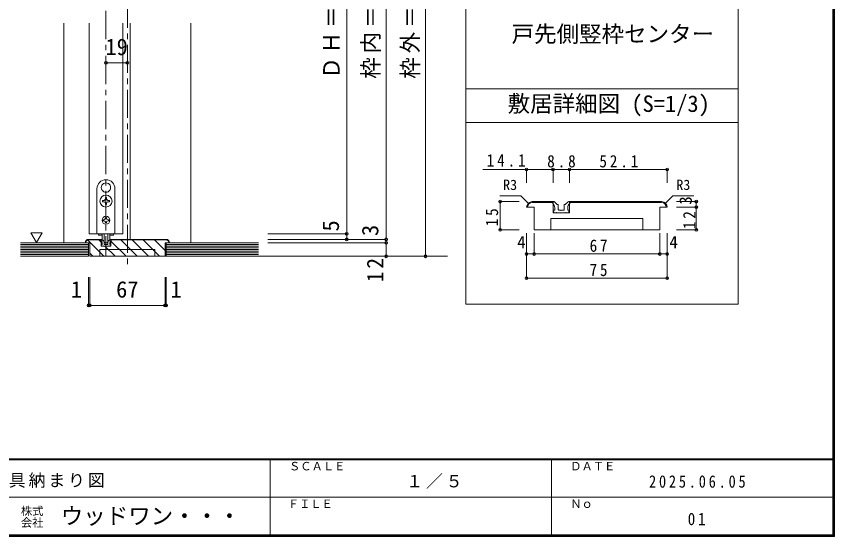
# Model space of a CAD drawing. Units: millimetres at full size, sheet at 1:5, with parts at other scales. Extents: x -957 to 993, y -689 to 708.
# Drawn here: x 265 to 993, y -689 to -227 of the extents above; entities that cross this region are included whole.
import ezdxf
from ezdxf.enums import TextEntityAlignment as Align

# ---------------------------------------------------------------- set-up
doc = ezdxf.new("R2010")
doc.units = ezdxf.units.MM
doc.header["$LTSCALE"] = 5
doc.header["$PDMODE"] = 32
doc.header["$PDSIZE"] = 2.5
doc.linetypes.add('CHAIN1', pattern=[8, 5, -1, 1, -1])
doc.layers.add('0-B_寸法', color=7, linetype='Continuous', lineweight=9)
doc.layers.add('F-1_枠', color=6, linetype='Continuous', lineweight=9)
doc.layers.add('F-A_文字', color=7, linetype='Continuous')
doc.styles.add('HG丸ｺﾞｼｯｸM-PRO', font='')
doc.styles.add('ＭＳ ゴシック', font='')
doc.styles.get('HG丸ｺﾞｼｯｸM-PRO').set_extended_font_data('HG丸ｺﾞｼｯｸM-PRO')
doc.styles.get('ＭＳ ゴシック').set_extended_font_data('MS Gothic')

msp = doc.modelspace()

# ---------------------------------------------------------------- linework, layer by layer
at = {"layer": '0-B_寸法', "linetype": 'CHAIN1'}
for p, q in [((364.051, 68.058), (364.051, -449.942)), ((345.051, 18.058), (345.051, -439.942)), ((648.551, -439.942), (269.051, -439.942))]:
    msp.add_line(p, q, dxfattribs=at)
at = {"layer": '0-B_寸法'}
for p, q in [((665.04, 68.058), (665.04, -482.581)), ((906.916, 68.058), (906.916, -482.581)), ((594.051, -439.942), (594.051, 10.058)), ((629.051, 10.058), (629.051, -427.942)), ((559.051, -19.942), (559.051, -419.942)), ((307.551, -232.942), (307.551, -427.942)), ((330.051, -232.942), (330.051, -419.942)), ((360.051, -232.942), (360.051, -419.942)), ((366.551, -232.942), (366.551, -424.942)), ((420.551, -232.942), (420.551, -427.942)), ((906.916, -291.088), (665.04, -291.088)), ((906.916, -321.088), (665.04, -321.088)), ((742.437, -362.905), (680.004, -362.905)), ((718.937, -362.905), (718.937, -374.572)), ((742.437, -362.905), (742.437, -374.572)), ((757.104, -362.905), (742.437, -362.905)), ((757.104, -362.905), (757.104, -374.572)), ((843.937, -362.905), (757.104, -362.905)), ((843.937, -362.905), (843.937, -374.572)), ((344.953, -374.794), (345.051, -374.892)), ((345.15, -374.794), (345.051, -374.892)), ((341.409, -380.931), (341.544, -380.967)), ((341.508, -381.102), (341.544, -380.967)), ((348.694, -380.931), (348.559, -380.967)), ((348.595, -381.102), (348.559, -380.967)), ((344.551, -388.742), (344.551, -387.792)), ((347.251, -390.442), (348.201, -390.442)), ((348.201, -391.442), (347.251, -391.442)), ((348.201, -390.442), (348.201, -391.442)), ((695.44, -391.386), (695.44, -416.386)), ((695.44, -391.386), (712.246, -391.386)), ((742.437, -391.386), (723.937, -391.386)), ((742.437, -392.22), (723.937, -392.22)), ((742.271, -391.387), (743.176, -391.387)), ((742.271, -393.053), (742.271, -391.387)), ((742.437, -391.386), (742.437, -401.386)), ((745.874, -393.74), (743.765, -391.631)), ((753.667, -393.74), (755.777, -391.631)), ((838.937, -391.386), (757.104, -391.386)), ((757.104, -391.386), (757.104, -401.386)), ((838.937, -392.22), (757.104, -392.22)), ((842.473, -392.851), (848.937, -386.386)), ((848.937, -386.386), (867.629, -386.386)), ((869.799, -391.386), (852.167, -391.386)), ((869.799, -391.386), (869.799, -416.386)), ((344.551, -394.092), (344.551, -393.142)), ((345.551, -394.092), (344.551, -394.092)), ((345.551, -393.142), (345.551, -394.092)), ((743.437, -401.387), (742.628, -399.343)), ((743.937, -398.887), (742.937, -398.887)), ((743.937, -398.887), (743.937, -396.78)), ((746.228, -393.887), (746.771, -393.887)), ((747.104, -398.387), (747.104, -394.22)), ((749.271, -398.887), (747.604, -398.887)), ((749.771, -399.387), (749.271, -398.887)), ((750.271, -398.887), (749.771, -399.387)), ((751.937, -398.887), (750.271, -398.887)), ((752.437, -398.387), (752.437, -394.22)), ((753.314, -393.887), (752.771, -393.887)), ((755.604, -398.887), (755.604, -396.78)), ((755.604, -398.887), (756.604, -398.887)), ((869.799, -396.386), (852.167, -396.386)), ((345.551, -405.542), (344.551, -405.542)), ((344.551, -405.542), (344.551, -406.142)), ((345.551, -405.542), (345.551, -406.142)), ((822.271, -406.386), (740.604, -406.386)), ((740.604, -416.386), (740.604, -406.386)), ((757.104, -401.386), (742.437, -401.386)), ((745.271, -401.387), (743.437, -401.387)), ((745.271, -401.387), (745.604, -401.053)), ((745.604, -401.053), (745.937, -401.387)), ((745.937, -401.387), (753.604, -401.387)), ((822.271, -416.386), (822.271, -406.386)), ((342.651, -407.442), (342.651, -408.442)), ((343.251, -407.442), (342.651, -407.442)), ((342.651, -408.442), (343.251, -408.442)), ((344.551, -409.742), (344.551, -410.342)), ((344.551, -410.342), (345.551, -410.342)), ((345.551, -409.742), (345.551, -410.342)), ((346.851, -407.442), (347.451, -407.442)), ((347.451, -408.442), (346.851, -408.442)), ((347.451, -407.442), (347.451, -408.442)), ((288.201, -419.129), (283.201, -427.789)), ((360.051, -419.942), (330.051, -419.942)), ((338.451, -419.942), (338.451, -421.142)), ((341.584, -421.142), (338.451, -421.142)), ((341.551, -424.364), (341.551, -419.942)), ((343.551, -427.564), (343.551, -419.942)), ((346.551, -419.942), (346.551, -427.564)), ((351.651, -421.142), (348.519, -421.142)), ((348.551, -424.364), (348.551, -419.942)), ((351.651, -419.942), (351.651, -421.142)), ((559.051, -419.942), (489.051, -419.942)), ((559.051, -424.942), (559.051, -419.942)), ((695.44, -416.386), (712.246, -416.386)), ((718.937, -437.931), (718.937, -419.505)), ((725.604, -416.386), (837.271, -416.386)), ((725.604, -437.931), (725.604, -419.505)), ((837.271, -437.931), (837.271, -419.505)), ((843.937, -437.931), (843.937, -419.505)), ((869.799, -416.386), (852.167, -416.386)), ((269.051, -427.942), (329.551, -427.942)), ((326.551, -427.942), (330.551, -427.942)), ((343.191, -439.942), (328.805, -425.556)), ((329.551, -424.942), (340.651, -424.942)), ((329.551, -425.442), (340.651, -425.442)), ((329.551, -439.942), (329.551, -427.942)), ((329.551, -439.942), (329.551, -427.942)), ((330.551, -439.942), (330.551, -427.942)), ((340.651, -427.503), (338.591, -425.442)), ((340.551, -424.942), (341.094, -424.942)), ((340.551, -425.942), (340.551, -424.942)), ((340.651, -430.942), (340.651, -424.942)), ((342.714, -426.354), (341.448, -425.089)), ((341.551, -429.442), (341.551, -428.178)), ((342.926, -426.442), (343.251, -426.442)), ((343.451, -429.142), (343.451, -426.642)), ((343.851, -427.864), (346.251, -427.864)), ((346.651, -429.142), (346.651, -426.642)), ((347.177, -426.442), (346.851, -426.442)), ((347.389, -426.354), (348.655, -425.089)), ((348.551, -429.442), (348.551, -428.178)), ((349.451, -430.942), (349.451, -424.942)), ((398.551, -424.942), (349.451, -424.942)), ((398.552, -425.442), (349.451, -425.442)), ((362.99, -439.942), (349.451, -426.403)), ((372.89, -439.942), (358.39, -425.442)), ((382.789, -439.942), (368.289, -425.442)), ((392.689, -439.942), (378.189, -425.442)), ((397.551, -434.905), (388.088, -425.442)), ((480.551, -427.942), (398.551, -427.942)), ((398.551, -439.942), (398.551, -427.942)), ((398.551, -439.942), (398.551, -427.942)), ((594.051, -424.942), (489.051, -424.942)), ((559.051, -424.942), (489.051, -424.942)), ((594.051, -427.942), (489.051, -427.942)), ((629.051, -439.942), (629.051, -427.942)), ((269.051, -429.442), (329.551, -429.442)), ((269.051, -430.942), (329.551, -430.942)), ((269.051, -432.442), (329.551, -432.442)), ((269.051, -433.942), (329.551, -433.942)), ((269.051, -435.442), (329.551, -435.442)), ((339.551, -439.942), (339.551, -433.942)), ((349.451, -430.942), (340.651, -430.942)), ((341.251, -430.942), (340.766, -429.716)), ((341.551, -429.442), (340.951, -429.442)), ((342.351, -430.942), (341.251, -430.942)), ((342.351, -430.942), (342.551, -430.742)), ((342.551, -430.742), (342.751, -430.942)), ((342.751, -430.942), (347.351, -430.942)), ((344.751, -429.442), (343.751, -429.442)), ((353.091, -439.942), (344.091, -430.942)), ((345.051, -429.742), (344.751, -429.442)), ((345.351, -429.442), (345.051, -429.742)), ((346.351, -429.442), (345.351, -429.442)), ((348.551, -429.442), (349.151, -429.442)), ((480.551, -429.442), (398.551, -429.442)), ((480.551, -430.942), (398.551, -430.942)), ((480.551, -432.442), (398.551, -432.442)), ((480.551, -433.942), (398.551, -433.942)), ((480.551, -435.442), (398.551, -435.442)), ((269.051, -436.942), (329.551, -436.942)), ((269.051, -438.442), (329.551, -438.442)), ((269.051, -439.942), (329.551, -439.942)), ((333.292, -439.942), (330.551, -437.202)), ((397.551, -439.942), (330.551, -439.942)), ((480.551, -436.942), (398.551, -436.942)), ((480.551, -438.442), (398.551, -438.442)), ((480.551, -439.942), (398.551, -439.942)), ((629.051, -439.942), (489.051, -439.942)), ((843.937, -437.931), (718.937, -437.931)), ((718.937, -459.467), (718.937, -437.931)), ((843.937, -459.467), (843.937, -437.931)), ((843.937, -459.467), (718.937, -459.467)), ((906.916, -482.581), (665.04, -482.581))]:
    msp.add_line(p, q, dxfattribs=at)
at = {"layer": '0-B_寸法', "color": 4}
for p, q in [((345.051, -268.094), (364.051, -268.094)), ((329.551, -483.593), (329.551, -458.593)), ((330.551, -483.593), (330.551, -458.593)), ((397.551, -483.593), (397.551, -458.593)), ((398.551, -483.593), (398.551, -458.593)), ((329.551, -483.593), (330.551, -483.593)), ((330.551, -483.593), (397.551, -483.593)), ((397.551, -483.593), (398.551, -483.593))]:
    msp.add_line(p, q, dxfattribs=at)
at = {"layer": '0-B_寸法'}
for points in [[(337.051, -379.942), (337.051, -419.942), (353.051, -419.942), (353.051, -379.942)], [(342.851, -391.442), (341.901, -391.442), (341.901, -390.442), (342.851, -390.442)], [(344.551, -387.792), (345.551, -387.792), (345.551, -388.742)], [(720.402, -392.851), (713.937, -386.386), (695.11, -386.386)], [(757.271, -393.053), (757.271, -391.387), (756.366, -391.387)], [(725.604, -416.386), (725.604, -396.386), (718.937, -396.386)], [(754.271, -401.387), (756.104, -401.387), (756.914, -399.343)], [(837.271, -416.386), (837.271, -396.386), (843.937, -396.386)], [(754.271, -401.387), (753.937, -401.053), (753.604, -401.387)], [(288.201, -419.129), (278.201, -419.129), (283.201, -427.789)], [(349.551, -425.942), (349.551, -424.942), (349.009, -424.942)], [(397.551, -439.942), (397.551, -427.942), (401.551, -427.942)], [(388.551, -439.942), (388.551, -433.942), (339.551, -433.942)], [(347.751, -430.942), (347.551, -430.742), (347.351, -430.942)], [(347.751, -430.942), (348.851, -430.942), (349.337, -429.716)]]:
    msp.add_lwpolyline(points, dxfattribs=at)
for centre, radius in [((345.051, -390.942), 5.35), ((345.051, -407.942), 3.5)]:
    msp.add_circle(centre, radius, dxfattribs=at)
for centre, radius, start, end in [((345.051, -379.942), 8, 0, 180), ((345.051, -378.942), 4.15, 91.3645, 208.6355), ((345.051, -378.942), 4.15, 331.3645, 88.6355), ((345.051, -378.942), 4.15, 211.3645, 328.6355), ((342.851, -388.742), 1.7, 270, 0), ((342.851, -393.142), 1.7, 0, 90), ((347.251, -388.742), 1.7, 180, 270), ((347.251, -393.142), 1.7, 90, 180), ((723.937, -396.386), 5, 90, 180), ((723.937, -396.386), 4.167, 90, 180), ((743.176, -392.22), 0.833, 45, 90), ((756.366, -392.22), 0.833, 90, 135), ((838.937, -396.386), 5, 0, 90), ((838.937, -396.386), 4.167, 0, 90), ((738.938, -396.78), 5, 0, 48.19), ((742.937, -399.22), 0.333, 90, 201.616), ((746.228, -393.387), 0.5, 225, 270), ((746.771, -394.22), 0.333, 360, 90), ((747.604, -398.387), 0.5, 180, 270), ((751.937, -398.387), 0.5, 270, 360), ((752.771, -394.22), 0.333, 90, 180), ((753.314, -393.387), 0.5, 270, 315), ((760.604, -396.78), 5, 131.81, 180), ((756.604, -399.22), 0.333, 338.384, 90), ((343.251, -406.142), 1.3, 270, 0), ((346.851, -406.142), 1.3, 180, 270), ((343.251, -409.742), 1.3, 0, 90), ((346.851, -409.742), 1.3, 90, 180), ((329.551, -427.942), 3, 90, 180), ((329.551, -427.942), 2.5, 90, 180), ((338.552, -428.178), 3, 360, 48.19), ((341.094, -425.442), 0.5, 45, 90), ((343.551, -424.364), 2, 180, 264.78409), ((342.926, -426.142), 0.3, 225, 270), ((343.251, -426.642), 0.2, 360, 90), ((343.351, -426.554), 0.2, 0, 84.78409), ((343.751, -429.142), 0.3, 180, 270), ((343.851, -427.564), 0.3, 180, 270), ((346.251, -427.564), 0.3, 270, 0), ((346.351, -429.142), 0.3, 270, 0), ((346.751, -426.554), 0.2, 95.21591, 180), ((346.851, -426.642), 0.2, 90, 180), ((346.551, -424.364), 2, 275.21591, 0), ((347.177, -426.142), 0.3, 270, 315), ((351.551, -428.178), 3, 131.81, 180), ((349.009, -425.442), 0.5, 90, 135), ((398.551, -427.942), 3, 0, 90), ((398.551, -427.942), 2.5, 0, 89.9992), ((340.951, -429.642), 0.2, 90, 201.616), ((349.151, -429.642), 0.2, 338.384, 90)]:
    msp.add_arc(centre, radius, start, end, dxfattribs=at)
for p in [(345.051, -268.094), (364.051, -268.094), (718.937, -362.905), (742.437, -362.905), (757.104, -362.905), (843.937, -362.905), (695.44, -391.386), (869.799, -391.386), (869.799, -396.386), (559.051, -419.942), (695.44, -416.386), (869.799, -416.386), (559.051, -424.942), (594.051, -424.942), (594.051, -427.942), (594.051, -439.942), (629.051, -439.942), (718.937, -437.931), (725.604, -437.931), (837.271, -437.931), (843.937, -437.931), (718.937, -459.467), (843.937, -459.467), (329.551, -483.593), (330.551, -483.593), (397.551, -483.593), (398.551, -483.593)]:
    msp.add_point(p, dxfattribs=at)
at = {"layer": 'F-1_枠'}
for p, q in [((991.115, 707.602), (991.115, -689.065)), ((991.948, 707.602), (991.948, -689.065)), ((992.782, 707.602), (992.782, -689.065)), ((992.782, -619.898), (-957.218, -619.898)), ((992.782, -620.731), (-957.218, -620.731)), ((491.115, -620.731), (491.115, -687.398)), ((741.115, -620.731), (741.115, -687.398)), ((17.782, -654.065), (991.115, -654.066)), ((992.782, -687.398), (-957.218, -687.398)), ((992.782, -688.231), (-957.218, -688.231)), ((992.782, -689.065), (-957.218, -689.065))]:
    msp.add_line(p, q, dxfattribs=at)

# ---------------------------------------------------------------- texts
at = {"layer": '0-B_寸法', "style": 'ＭＳ ゴシック'}
for s, height, p in [('戸先側竪枠センター', 14.66, (705.609, -254.074)), ('19', 14.66, (344.551, -265.594)), ('敷居詳細図 (S=1/3)', 14.66, (702.099, -316.088)), ('R3', 9.164, (698.052, -383.798)), ('R3', 9.164, (852.039, -383.798)), ('4', 11, (710.562, -436.176)), ('4', 11, (845.879, -436.176)), ('1', 14.66, (313.727, -481.093)), ('67', 14.66, (354.051, -481.093)), ('1', 14.66, (402.412, -481.093))]:
    msp.add_text(s, height=height, dxfattribs=at).set_placement(p, align=Align.BOTTOM_LEFT)
for s, height, p in [('3', 11, (869.091, -394.077)), ('5', 14.66, (556.551, -417.942)), ('3', 14.66, (591.551, -421.942))]:
    msp.add_text(s, height=height, rotation=90, dxfattribs=at).set_placement(p, align=Align.BOTTOM_LEFT)
at = {"layer": '0-B_寸法', "attachment_point": 7, "rotation": 90, "style": 'ＭＳ ゴシック'}
for s, insert, char_height in [('\\T1.19;\\W0.95;ＤＨ＝1,983', (556.551, -282.192), 14.66), ('\\T1.19;\\W0.95;枠内＝2,002', (591.551, -282.192), 14.66), ('\\T1.19;\\W0.95;枠外＝2,047', (626.551, -282.192), 14.66), ('\\T1.36;\\W0.9;15', (693.788, -413.261), 11), ('\\T1.36;\\W0.9;12', (869.091, -415.761), 11), ('\\T1.27;\\W0.95;12', (591.551, -462.986), 14.66)]:
    msp.add_mtext(s, dxfattribs=dict(at, insert=insert, char_height=char_height))
at = {"layer": '0-B_寸法', "char_height": 11, "attachment_point": 7, "style": 'ＭＳ ゴシック'}
for s, insert in [('\\T1.38;\\W0.9;14.1', (683.476, -360.365)), ('\\T1.38;\\W0.9;8.8', (737.271, -361.15)), ('\\T1.38;\\W0.9;52.1', (783.646, -361.15)), ('\\T1.36;\\W0.9;67', (774.979, -436.176)), ('\\T1.36;\\W0.9;75', (774.979, -457.712)), ('\\T1.39;\\W0.85;2025.06.05', (827.782, -645.732))]:
    msp.add_mtext(s, dxfattribs=dict(at, insert=insert))
at = {"layer": 'F-1_枠', "color": 7, "style": 'HG丸ｺﾞｼｯｸM-PRO'}
for s, height, p in [('株式', 7.331, (269.449, -672.232)), ('ウッドワン・・・', 14.66, (304.825, -682.398)), ('会社', 7.331, (269.449, -682.565))]:
    msp.add_text(s, height=height, dxfattribs=at).set_placement(p, align=Align.BOTTOM_LEFT)
at = {"layer": 'F-A_文字', "style": 'ＭＳ ゴシック'}
for s, p in [('ＳＣＡＬＥ', (507.782, -632.398)), ('ＤＡＴＥ', (757.782, -632.398)), ('ＦＩＬＥ', (506.714, -665.853)), ('Ｎｏ', (757.782, -665.732))]:
    msp.add_text(s, height=7.331, dxfattribs=at).set_placement(p, align=Align.BOTTOM_LEFT)
at = {"layer": 'F-A_文字', "char_height": 11, "attachment_point": 7, "style": 'ＭＳ ゴシック'}
for s, insert in [('\\T1.17;建具納まり図', (241.115, -645.731)), ('\\T1.17;１／５', (611.949, -646.565)), ('\\T1.36;\\W0.9;01', (862.157, -679.065))]:
    msp.add_mtext(s, dxfattribs=dict(at, insert=insert))

doc.saveas('drawing.dxf')
